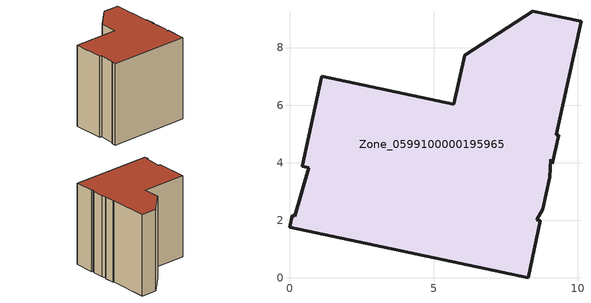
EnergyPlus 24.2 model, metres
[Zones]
Zone_0599100000195965
 floor ground (C_G): 0.67,3.83 0.45,3.88 1.12,7.01 5.71,6.03 6.08,7.74 8.44,9.27 10.12,8.92 9.27,4.98 9.34,4.96 9.13,3.97 9.07,4.13 9.03,3.49 8.79,2.38 8.58,2.02 8.71,1.99 8.29,0 0,1.77 0.09,2.18 0.19,2.15 z0
 wall outside (C_F): 9.27,4.98 10.12,8.92 8.44,9.27 6.08,7.74 5.71,6.03 1.12,7.01 0.45,3.88 0.67,3.83 0.19,2.15 0.09,2.18 0,1.77 8.29,0 8.71,1.99 8.58,2.02 8.79,2.38 9.03,3.49 9.07,4.13 9.13,3.97 9.34,4.96 9.27,4.98 z0:8.45
 roof outside (C_R): 5.71,6.03 1.12,7.01 0.45,3.88 0.67,3.83 0.19,2.15 0.09,2.18 0,1.77 8.29,0 8.71,1.99 8.58,2.02 8.79,2.38 9.03,3.49 9.07,4.13 9.13,3.97 9.34,4.96 9.27,4.98 10.12,8.92 8.44,9.27 6.08,7.74 z8.45
[BUILDING]
Pand.0599100000195965: North Axis=0; Terrain=City; Loads Convergence Tolerance Value=0.04; Temperature Convergence Tolerance Value=0.4; Solar Distribution=FullExterior; Maximum Number of Warmup Days=25; Minimum Number of Warmup Days=1
[Site:Location]
Rotterdam.The.Hague.AP_ZH_NLD Design_Conditions: Latitude=51.96; Longitude=4.45; Time Zone=1; Elevation=-4.5
[SITE:GROUNDTEMPERATURE:BUILDINGSURFACE]
18, 18, 18, 18, 18, 18, 18, 18, 18, 18, 18, 18
[MATERIAL] Thermal Absorptance=0.9; Solar Absorptance=0.7; Visible Absorptance=0.7
Name | Roughness | Thickness | Conductivity | Density | Specific Heat
G.TC.1975-1991 | MediumSmooth | 0.15 | 0.288461 | 540 | 1210
F.TC.1975-1991 | Rough | 0.3 | 0.230769 | 1920 | 840
R.TC.1975-1991 | MediumRough | 0.2 | 0.153846 | 1500 | 1000
[CONSTRUCTION]
C_G: G.TC.1975-1991
C_F: F.TC.1975-1991
C_R: R.TC.1975-1991
[ZONE]
Zone_0599100000195965: Type=1; Multiplier=1; Ceiling Height=Autocalculate; Volume=Autocalculate; Floor Area=autocalculate; Part of Total Floor Area=Yes
[ZONEINFILTRATION:DESIGNFLOWRATE]
Infil_Zone_0599100000195965: Zone or ZoneList or Space or SpaceList=Zone_0599100000195965; Schedule=AlwaysOn; Design Flow Rate Calculation Method=Flow/Area; Flow Rate per Floor Area=0.003; Constant Term Coefficient=1; Temperature Term Coefficient=0; Velocity Term Coefficient=0; Velocity Squared Term Coefficient=0
[HVACTEMPLATE:ZONE:IDEALLOADSAIRSYSTEM]
Zone_0599100000195965: Maximum Heating Supply Air Temperature=50; Minimum Cooling Supply Air Temperature=13; Maximum Heating Supply Air Humidity Ratio=0.0156; Minimum Cooling Supply Air Humidity Ratio=0.0077; Heating Limit=NoLimit; Cooling Limit=NoLimit; Dehumidification Control Type=ConstantSensibleHeatRatio; Cooling Sensible Heat Ratio=0.7; Dehumidification Setpoint=60; Humidification Control Type=None; Humidification Setpoint=30; Outdoor Air Method=None; Outdoor Air Flow Rate per Person=0.00944; Outdoor Air Flow Rate per Zone Floor Area=0; Outdoor Air Flow Rate per Zone=0; Demand Controlled Ventilation Type=None; Outdoor Air Economizer Type=NoEconomizer; Heat Recovery Type=None; Sensible Heat Recovery Effectiveness=0.7; Latent Heat Recovery Effectiveness=0.65
[ZONECONTROL:THERMOSTAT]
ThermostatControl_Zone_0599100000195965: Zone or ZoneList=Zone_0599100000195965; Control Type Schedule=DualSetpointControlType; Control 1=Thermostat_Zone_0599100000195965; Temperature Difference Between Cutout And Setpoint=0
[THERMOSTATSETPOINT:DUALSETPOINT]
Thermostat_Zone_0599100000195965: Heating Setpoint Temperature Schedule=HeatingSetpoint_Zone_0599100000195965; Cooling Setpoint Temperature Schedule=CoolingSetpoint_Zone_0599100000195965
[SCHEDULE:COMPACT]
HeatingSetpoint_Zone_0599100000195965: Through: 12/31, For: AllDays, Until: 24:00, 21
CoolingSetpoint_Zone_0599100000195965: Through: 12/31, For: AllDays, Until: 24:00, 24
DualSetpointControlType: Through: 12/31, For: AllDays, Until: 24:00, 4
AlwaysOn: Through: 12/31, For: AllDays, Until: 24:00, 1
